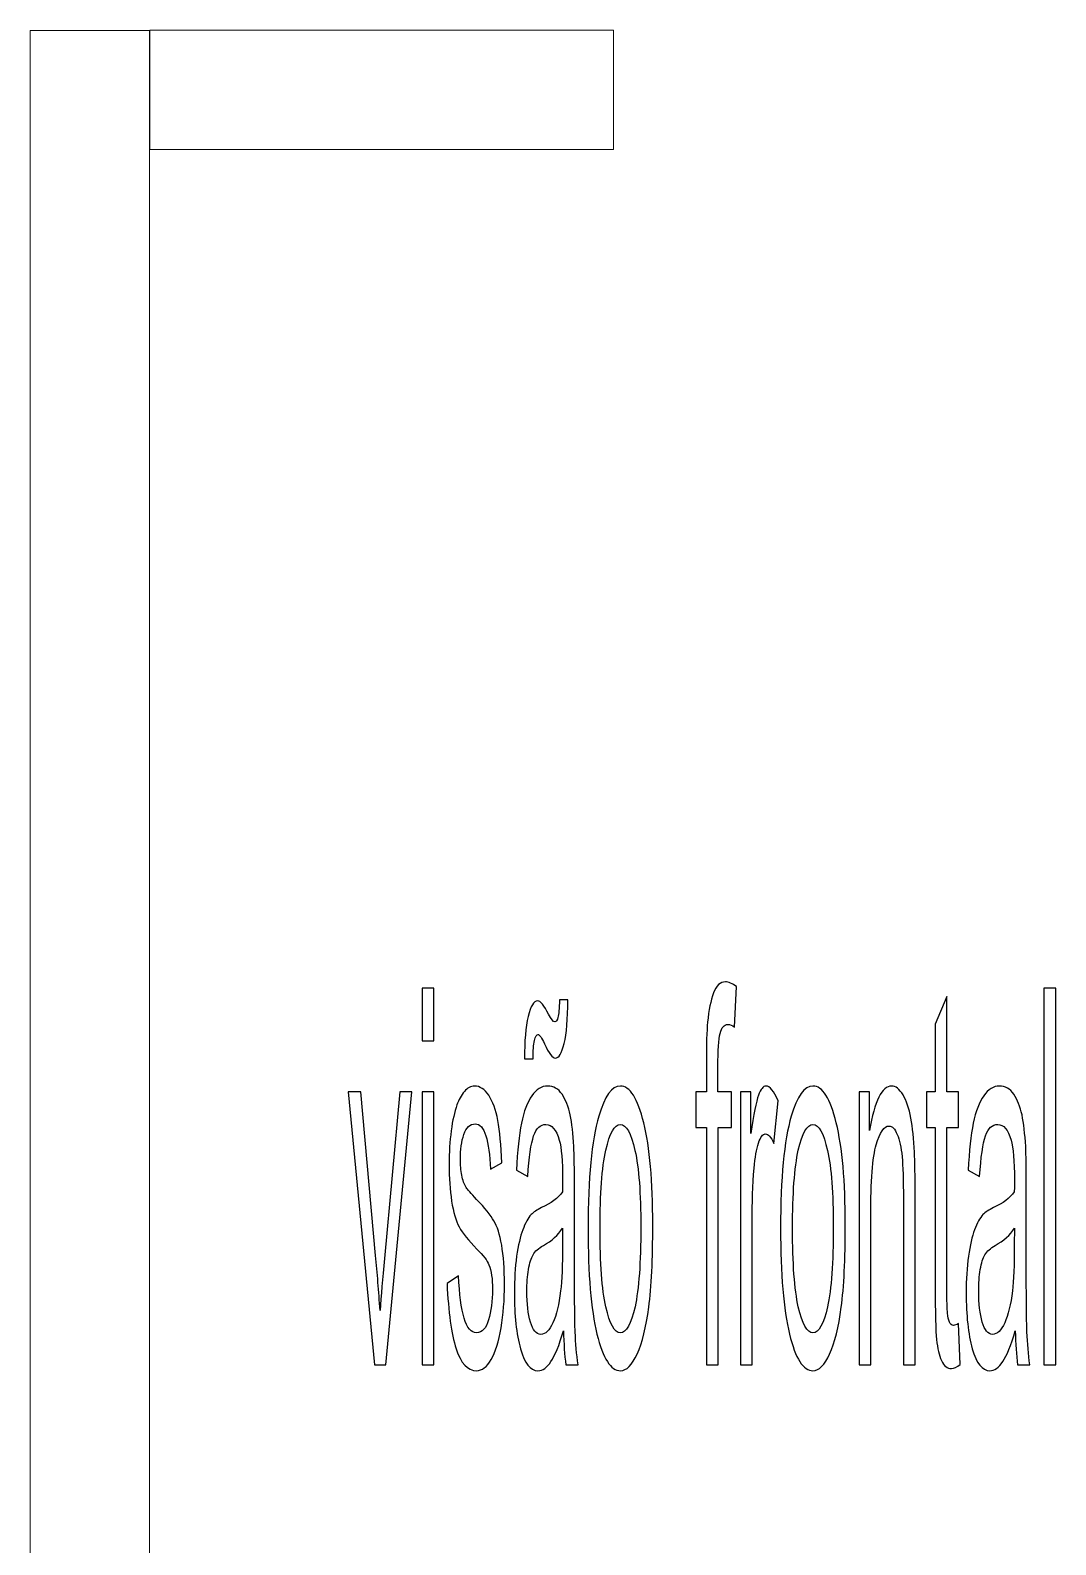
# Model space of a CAD drawing. Header units: millimetres. Extents: x -2444 to 3336, y -980 to 1690.
# Drawn here: x -1715 to -1637.6, y -823.3 to -709.1 of the extents above; entities that cross this region are included whole.
import ezdxf

# ---------------------------------------------------------------- set-up
doc = ezdxf.new("R2010")
doc.units = ezdxf.units.MM
doc.header["$MEASUREMENT"] = 0
doc.layers.add('Camada 1', color=7, linetype='Continuous')

msp = doc.modelspace()

# ---------------------------------------------------------------- linework, layer by layer
at = {"layer": 'Camada 1', "color": 250, "lineweight": 9}
for points in [[(-1715, -945), (-1715, -945), (-1715, -709.0683), (-1715, -709.0683), (-1715, -709.0683), (-1715, -709.0683), (-1706, -709.0683), (-1706, -709.0683), (-1706, -709.0683), (-1706, -709.0683), (-1706, -945), (-1706, -945), (-1706, -945), (-1706, -945), (-1715, -945), (-1715, -945)], [(-1705.9825, -709.0637), (-1705.9825, -709.0637), (-1670.9825, -709.0637), (-1670.9825, -709.0637), (-1670.9825, -709.0637), (-1670.9825, -709.0637), (-1670.9825, -718.0637), (-1670.9825, -718.0637), (-1670.9825, -718.0637), (-1670.9825, -718.0637), (-1705.9825, -718.0637), (-1705.9825, -718.0637), (-1705.9825, -718.0637), (-1705.9825, -718.0637), (-1705.9825, -709.0637), (-1705.9825, -709.0637)]]:
    msp.add_open_spline(points, degree=3, knots=[0, 0, 0, 0, 0.2, 0.2, 0.2, 0.2, 0.4, 0.4, 0.4, 0.4, 0.6, 0.6, 0.6, 0.6, 1, 1, 1, 1], dxfattribs=at)
at = {"layer": 'Camada 1', "color": 250}
for points, knots in [([(-1685.43, -785.3176), (-1685.43, -785.3176), (-1685.43, -781.3471), (-1685.43, -781.3471), (-1685.43, -781.3471), (-1685.43, -781.3471), (-1684.5452, -781.3471), (-1684.5452, -781.3471), (-1684.5452, -781.3471), (-1684.5452, -781.3471), (-1684.5452, -785.3176), (-1684.5452, -785.3176), (-1684.5452, -785.3176), (-1684.5452, -785.3176), (-1685.43, -785.3176), (-1685.43, -785.3176)], [0, 0, 0, 0, 0.2, 0.2, 0.2, 0.2, 0.4, 0.4, 0.4, 0.4, 0.6, 0.6, 0.6, 0.6, 1, 1, 1, 1]), ([(-1663.981, -809.7758), (-1663.981, -809.7758), (-1663.981, -791.8689), (-1663.981, -791.8689), (-1663.981, -791.8689), (-1663.981, -791.8689), (-1664.7652, -791.8689), (-1664.7652, -791.8689), (-1664.7652, -791.8689), (-1664.7652, -791.8689), (-1664.7652, -789.169), (-1664.7652, -789.169), (-1664.7652, -789.169), (-1664.7652, -789.169), (-1663.981, -789.169), (-1663.981, -789.169), (-1663.981, -789.169), (-1663.981, -789.169), (-1663.981, -786.9852), (-1663.981, -786.9852), (-1663.981, -786.9852), (-1663.981, -785.6021), (-1663.9509, -784.5764), (-1663.8888, -783.9081), (-1663.8888, -783.9081), (-1663.8034, -783.0081), (-1663.6559, -782.2735), (-1663.4414, -781.7111), (-1663.4414, -781.7111), (-1663.2286, -781.1486), (-1662.9287, -780.8706), (-1662.5433, -780.8706), (-1662.5433, -780.8706), (-1662.2936, -780.8706), (-1662.0188, -780.9897), (-1661.7171, -781.2214), (-1661.7171, -781.2214), (-1661.7171, -781.2214), (-1661.8495, -784.2786), (-1661.8495, -784.2786), (-1661.8495, -784.2786), (-1662.0339, -784.1529), (-1662.2065, -784.0867), (-1662.3707, -784.0867), (-1662.3707, -784.0867), (-1662.6388, -784.0867), (-1662.8281, -784.3117), (-1662.9404, -784.7617), (-1662.9404, -784.7617), (-1663.051, -785.2117), (-1663.1063, -786.0521), (-1663.1063, -787.283), (-1663.1063, -787.283), (-1663.1063, -787.283), (-1663.1063, -789.169), (-1663.1063, -789.169), (-1663.1063, -789.169), (-1663.1063, -789.169), (-1662.0908, -789.169), (-1662.0908, -789.169), (-1662.0908, -789.169), (-1662.0908, -789.169), (-1662.0908, -791.8689), (-1662.0908, -791.8689), (-1662.0908, -791.8689), (-1662.0908, -791.8689), (-1663.0962, -791.8689), (-1663.0962, -791.8689), (-1663.0962, -791.8689), (-1663.0962, -791.8689), (-1663.0962, -809.7758), (-1663.0962, -809.7758), (-1663.0962, -809.7758), (-1663.0962, -809.7758), (-1663.981, -809.7758), (-1663.981, -809.7758)], [0, 0, 0, 0, 0.05, 0.05, 0.05, 0.05, 0.1, 0.1, 0.1, 0.1, 0.15, 0.15, 0.15, 0.15, 0.2, 0.2, 0.2, 0.2, 0.25, 0.25, 0.25, 0.25, 0.3, 0.3, 0.3, 0.3, 0.35, 0.35, 0.35, 0.35, 0.4, 0.4, 0.4, 0.4, 0.45, 0.45, 0.45, 0.45, 0.5, 0.5, 0.5, 0.5, 0.55, 0.55, 0.55, 0.55, 0.6, 0.6, 0.6, 0.6, 0.65, 0.65, 0.65, 0.65, 0.7, 0.7, 0.7, 0.7, 0.75, 0.75, 0.75, 0.75, 0.8, 0.8, 0.8, 0.8, 0.85, 0.85, 0.85, 0.85, 0.9, 0.9, 0.9, 0.9, 1, 1, 1, 1]), ([(-1638.5021, -809.7758), (-1638.5021, -809.7758), (-1638.5021, -781.3471), (-1638.5021, -781.3471), (-1638.5021, -781.3471), (-1638.5021, -781.3471), (-1637.6173, -781.3471), (-1637.6173, -781.3471), (-1637.6173, -781.3471), (-1637.6173, -781.3471), (-1637.6173, -809.7758), (-1637.6173, -809.7758), (-1637.6173, -809.7758), (-1637.6173, -809.7758), (-1638.5021, -809.7758), (-1638.5021, -809.7758)], [0, 0, 0, 0, 0.2, 0.2, 0.2, 0.2, 0.4, 0.4, 0.4, 0.4, 0.6, 0.6, 0.6, 0.6, 1, 1, 1, 1]), ([(-1677.7066, -786.6675), (-1677.71, -785.3374), (-1677.6161, -784.2786), (-1677.4268, -783.4845), (-1677.4268, -783.4845), (-1677.2408, -782.6971), (-1677.0012, -782.3), (-1676.7096, -782.3), (-1676.7096, -782.3), (-1676.5068, -782.3), (-1676.2303, -782.6375), (-1675.8818, -783.3191), (-1675.8818, -783.3191), (-1675.6891, -783.6963), (-1675.5349, -783.8882), (-1675.421, -783.8882), (-1675.421, -783.8882), (-1675.3154, -783.8882), (-1675.235, -783.7757), (-1675.1797, -783.5507), (-1675.1797, -783.5507), (-1675.1244, -783.3323), (-1675.0858, -782.8823), (-1675.0624, -782.2206), (-1675.0624, -782.2206), (-1675.0624, -782.2206), (-1674.429, -782.2206), (-1674.429, -782.2206), (-1674.429, -782.2206), (-1674.439, -783.6897), (-1674.5329, -784.7882), (-1674.7105, -785.5227), (-1674.7105, -785.5227), (-1674.8881, -786.2573), (-1675.1127, -786.6278), (-1675.3875, -786.6278), (-1675.3875, -786.6278), (-1675.5919, -786.6278), (-1675.8634, -786.2639), (-1676.1985, -785.5426), (-1676.1985, -785.5426), (-1676.418, -785.0727), (-1676.5789, -784.8411), (-1676.6811, -784.8411), (-1676.6811, -784.8411), (-1676.7917, -784.8411), (-1676.8822, -784.9933), (-1676.9492, -785.3043), (-1676.9492, -785.3043), (-1677.0213, -785.6088), (-1677.0565, -786.0654), (-1677.0531, -786.6675), (-1677.0531, -786.6675), (-1677.0531, -786.6675), (-1677.7066, -786.6675), (-1677.7066, -786.6675)], [0, 0, 0, 0, 0.06666667, 0.06666667, 0.06666667, 0.06666667, 0.13333333, 0.13333333, 0.13333333, 0.13333333, 0.2, 0.2, 0.2, 0.2, 0.26666667, 0.26666667, 0.26666667, 0.26666667, 0.33333333, 0.33333333, 0.33333333, 0.33333333, 0.4, 0.4, 0.4, 0.4, 0.46666667, 0.46666667, 0.46666667, 0.46666667, 0.53333333, 0.53333333, 0.53333333, 0.53333333, 0.6, 0.6, 0.6, 0.6, 0.66666667, 0.66666667, 0.66666667, 0.66666667, 0.73333333, 0.73333333, 0.73333333, 0.73333333, 0.8, 0.8, 0.8, 0.8, 0.86666667, 0.86666667, 0.86666667, 0.86666667, 1, 1, 1, 1]), ([(-1644.9468, -806.659), (-1644.9468, -806.659), (-1644.8261, -809.7427), (-1644.8261, -809.7427), (-1644.8261, -809.7427), (-1645.0741, -809.9479), (-1645.297, -810.0537), (-1645.4914, -810.0537), (-1645.4914, -810.0537), (-1645.8114, -810.0537), (-1646.0594, -809.8552), (-1646.2371, -809.4515), (-1646.2371, -809.4515), (-1646.413, -809.0479), (-1646.537, -808.5251), (-1646.6091, -807.87), (-1646.6091, -807.87), (-1646.6811, -807.2148), (-1646.7163, -805.8384), (-1646.7163, -803.7407), (-1646.7163, -803.7407), (-1646.7163, -803.7407), (-1646.7163, -791.8689), (-1646.7163, -791.8689), (-1646.7163, -791.8689), (-1646.7163, -791.8689), (-1647.3698, -791.8689), (-1647.3698, -791.8689), (-1647.3698, -791.8689), (-1647.3698, -791.8689), (-1647.3698, -789.169), (-1647.3698, -789.169), (-1647.3698, -789.169), (-1647.3698, -789.169), (-1646.7163, -789.169), (-1646.7163, -789.169), (-1646.7163, -789.169), (-1646.7163, -789.169), (-1646.7163, -784.0735), (-1646.7163, -784.0735), (-1646.7163, -784.0735), (-1646.7163, -784.0735), (-1645.8315, -781.9758), (-1645.8315, -781.9758), (-1645.8315, -781.9758), (-1645.8315, -781.9758), (-1645.8315, -789.169), (-1645.8315, -789.169), (-1645.8315, -789.169), (-1645.8315, -789.169), (-1644.9468, -789.169), (-1644.9468, -789.169), (-1644.9468, -789.169), (-1644.9468, -789.169), (-1644.9468, -791.8689), (-1644.9468, -791.8689), (-1644.9468, -791.8689), (-1644.9468, -791.8689), (-1645.8315, -791.8689), (-1645.8315, -791.8689), (-1645.8315, -791.8689), (-1645.8315, -791.8689), (-1645.8315, -803.9392), (-1645.8315, -803.9392), (-1645.8315, -803.9392), (-1645.8315, -804.9384), (-1645.8165, -805.5803), (-1645.7846, -805.8649), (-1645.7846, -805.8649), (-1645.7545, -806.1494), (-1645.7042, -806.3744), (-1645.6338, -806.5465), (-1645.6338, -806.5465), (-1645.5634, -806.7119), (-1645.4629, -806.7979), (-1645.3322, -806.7979), (-1645.3322, -806.7979), (-1645.235, -806.7979), (-1645.106, -806.7516), (-1644.9468, -806.659)], [0, 0, 0, 0, 0.04761905, 0.04761905, 0.04761905, 0.04761905, 0.0952381, 0.0952381, 0.0952381, 0.0952381, 0.14285714, 0.14285714, 0.14285714, 0.14285714, 0.19047619, 0.19047619, 0.19047619, 0.19047619, 0.23809524, 0.23809524, 0.23809524, 0.23809524, 0.28571429, 0.28571429, 0.28571429, 0.28571429, 0.33333333, 0.33333333, 0.33333333, 0.33333333, 0.38095238, 0.38095238, 0.38095238, 0.38095238, 0.42857143, 0.42857143, 0.42857143, 0.42857143, 0.47619048, 0.47619048, 0.47619048, 0.47619048, 0.52380952, 0.52380952, 0.52380952, 0.52380952, 0.57142857, 0.57142857, 0.57142857, 0.57142857, 0.61904762, 0.61904762, 0.61904762, 0.61904762, 0.66666667, 0.66666667, 0.66666667, 0.66666667, 0.71428571, 0.71428571, 0.71428571, 0.71428571, 0.76190476, 0.76190476, 0.76190476, 0.76190476, 0.80952381, 0.80952381, 0.80952381, 0.80952381, 0.85714286, 0.85714286, 0.85714286, 0.85714286, 0.9047619, 0.9047619, 0.9047619, 0.9047619, 1, 1, 1, 1]), ([(-1689.031, -809.7758), (-1689.031, -809.7758), (-1691, -789.169), (-1691, -789.169), (-1691, -789.169), (-1691, -789.169), (-1690.0532, -789.169), (-1690.0532, -789.169), (-1690.0532, -789.169), (-1690.0532, -789.169), (-1688.9372, -801.5106), (-1688.9372, -801.5106), (-1688.9372, -801.5106), (-1688.8166, -802.8407), (-1688.7043, -804.2237), (-1688.6021, -805.6597), (-1688.6021, -805.6597), (-1688.5233, -804.5745), (-1688.4144, -803.2708), (-1688.272, -801.7422), (-1688.272, -801.7422), (-1688.272, -801.7422), (-1687.1124, -789.169), (-1687.1124, -789.169), (-1687.1124, -789.169), (-1687.1124, -789.169), (-1686.2041, -789.169), (-1686.2041, -789.169), (-1686.2041, -789.169), (-1686.2041, -789.169), (-1688.1798, -809.7758), (-1688.1798, -809.7758), (-1688.1798, -809.7758), (-1688.1798, -809.7758), (-1689.031, -809.7758), (-1689.031, -809.7758)], [0, 0, 0, 0, 0.1, 0.1, 0.1, 0.1, 0.2, 0.2, 0.2, 0.2, 0.3, 0.3, 0.3, 0.3, 0.4, 0.4, 0.4, 0.4, 0.5, 0.5, 0.5, 0.5, 0.6, 0.6, 0.6, 0.6, 0.7, 0.7, 0.7, 0.7, 0.8, 0.8, 0.8, 0.8, 1, 1, 1, 1]), ([(-1685.43, -809.7758), (-1685.43, -809.7758), (-1685.43, -789.169), (-1685.43, -789.169), (-1685.43, -789.169), (-1685.43, -789.169), (-1684.5452, -789.169), (-1684.5452, -789.169), (-1684.5452, -789.169), (-1684.5452, -789.169), (-1684.5452, -809.7758), (-1684.5452, -809.7758), (-1684.5452, -809.7758), (-1684.5452, -809.7758), (-1685.43, -809.7758), (-1685.43, -809.7758)], [0, 0, 0, 0, 0.2, 0.2, 0.2, 0.2, 0.4, 0.4, 0.4, 0.4, 0.6, 0.6, 0.6, 0.6, 1, 1, 1, 1]), ([(-1683.5481, -803.6215), (-1683.5481, -803.6215), (-1682.6734, -803.0657), (-1682.6734, -803.0657), (-1682.6734, -803.0657), (-1682.6248, -804.4487), (-1682.4874, -805.5075), (-1682.2629, -806.2487), (-1682.2629, -806.2487), (-1682.0383, -806.9832), (-1681.7233, -807.3538), (-1681.3211, -807.3538), (-1681.3211, -807.3538), (-1680.9139, -807.3538), (-1680.6123, -807.0295), (-1680.4146, -806.3744), (-1680.4146, -806.3744), (-1680.2185, -805.7259), (-1680.1197, -804.9583), (-1680.1197, -804.0781), (-1680.1197, -804.0781), (-1680.1197, -803.2907), (-1680.2085, -802.6686), (-1680.3844, -802.2186), (-1680.3844, -802.2186), (-1680.5084, -801.9076), (-1680.8101, -801.5172), (-1681.2893, -801.0341), (-1681.2893, -801.0341), (-1681.9361, -800.3922), (-1682.3835, -799.8363), (-1682.6349, -799.3665), (-1682.6349, -799.3665), (-1682.8846, -798.89), (-1683.0739, -798.2415), (-1683.2029, -797.4077), (-1683.2029, -797.4077), (-1683.332, -796.5805), (-1683.3973, -795.6607), (-1683.3973, -794.6549), (-1683.3973, -794.6549), (-1683.3973, -793.735), (-1683.3437, -792.888), (-1683.2381, -792.1071), (-1683.2381, -792.1071), (-1683.1309, -791.3263), (-1682.9868, -790.6777), (-1682.8041, -790.1616), (-1682.8041, -790.1616), (-1682.6667, -789.7645), (-1682.479, -789.427), (-1682.2428, -789.1491), (-1682.2428, -789.1491), (-1682.0048, -788.8712), (-1681.7518, -788.7322), (-1681.4803, -788.7322), (-1681.4803, -788.7322), (-1681.0715, -788.7322), (-1680.7129, -788.9638), (-1680.4045, -789.4337), (-1680.4045, -789.4337), (-1680.0945, -789.8969), (-1679.8666, -790.5322), (-1679.7192, -791.3263), (-1679.7192, -791.3263), (-1679.5734, -792.127), (-1679.4712, -793.1924), (-1679.4159, -794.5291), (-1679.4159, -794.5291), (-1679.4159, -794.5291), (-1680.2805, -795.0056), (-1680.2805, -795.0056), (-1680.2805, -795.0056), (-1680.3191, -793.9335), (-1680.433, -793.0931), (-1680.6207, -792.4909), (-1680.6207, -792.4909), (-1680.8084, -791.8887), (-1681.0731, -791.591), (-1681.4166, -791.591), (-1681.4166, -791.591), (-1681.8205, -791.591), (-1682.1104, -791.8557), (-1682.283, -792.3851), (-1682.283, -792.3851), (-1682.4556, -792.9145), (-1682.5427, -793.5365), (-1682.5427, -794.2446), (-1682.5427, -794.2446), (-1682.5427, -794.6946), (-1682.5075, -795.1048), (-1682.4355, -795.4688), (-1682.4355, -795.4688), (-1682.3634, -795.8394), (-1682.2511, -796.1504), (-1682.097, -796.3952), (-1682.097, -796.3952), (-1682.0082, -796.5276), (-1681.7501, -796.8254), (-1681.3178, -797.2886), (-1681.3178, -797.2886), (-1680.6944, -797.9437), (-1680.2587, -798.4864), (-1680.0107, -798.9033), (-1680.0107, -798.9033), (-1679.7627, -799.3202), (-1679.5683, -799.9356), (-1679.4276, -800.7297), (-1679.4276, -800.7297), (-1679.2852, -801.5304), (-1679.2148, -802.523), (-1679.2148, -803.7142), (-1679.2148, -803.7142), (-1679.2148, -804.8722), (-1679.3002, -805.9641), (-1679.4728, -806.9898), (-1679.4728, -806.9898), (-1679.6454, -808.0155), (-1679.8934, -808.8096), (-1680.2169, -809.3721), (-1680.2169, -809.3721), (-1680.5419, -809.9346), (-1680.9089, -810.2126), (-1681.3178, -810.2126), (-1681.3178, -810.2126), (-1681.9948, -810.2126), (-1682.5125, -809.6567), (-1682.8678, -808.5516), (-1682.8678, -808.5516), (-1683.2231, -807.4398), (-1683.4493, -805.7987), (-1683.5481, -803.6215)], [0, 0, 0, 0, 0.02941176, 0.02941176, 0.02941176, 0.02941176, 0.05882353, 0.05882353, 0.05882353, 0.05882353, 0.08823529, 0.08823529, 0.08823529, 0.08823529, 0.11764706, 0.11764706, 0.11764706, 0.11764706, 0.14705882, 0.14705882, 0.14705882, 0.14705882, 0.17647059, 0.17647059, 0.17647059, 0.17647059, 0.20588235, 0.20588235, 0.20588235, 0.20588235, 0.23529412, 0.23529412, 0.23529412, 0.23529412, 0.26470588, 0.26470588, 0.26470588, 0.26470588, 0.29411765, 0.29411765, 0.29411765, 0.29411765, 0.32352941, 0.32352941, 0.32352941, 0.32352941, 0.35294118, 0.35294118, 0.35294118, 0.35294118, 0.38235294, 0.38235294, 0.38235294, 0.38235294, 0.41176471, 0.41176471, 0.41176471, 0.41176471, 0.44117647, 0.44117647, 0.44117647, 0.44117647, 0.47058824, 0.47058824, 0.47058824, 0.47058824, 0.5, 0.5, 0.5, 0.5, 0.52941176, 0.52941176, 0.52941176, 0.52941176, 0.55882353, 0.55882353, 0.55882353, 0.55882353, 0.58823529, 0.58823529, 0.58823529, 0.58823529, 0.61764706, 0.61764706, 0.61764706, 0.61764706, 0.64705882, 0.64705882, 0.64705882, 0.64705882, 0.67647059, 0.67647059, 0.67647059, 0.67647059, 0.70588235, 0.70588235, 0.70588235, 0.70588235, 0.73529412, 0.73529412, 0.73529412, 0.73529412, 0.76470588, 0.76470588, 0.76470588, 0.76470588, 0.79411765, 0.79411765, 0.79411765, 0.79411765, 0.82352941, 0.82352941, 0.82352941, 0.82352941, 0.85294118, 0.85294118, 0.85294118, 0.85294118, 0.88235294, 0.88235294, 0.88235294, 0.88235294, 0.91176471, 0.91176471, 0.91176471, 0.91176471, 0.94117647, 0.94117647, 0.94117647, 0.94117647, 1, 1, 1, 1]), ([(-1674.7608, -807.195), (-1675.0892, -808.3001), (-1675.4059, -809.0743), (-1675.7092, -809.531), (-1675.7092, -809.531), (-1676.0125, -809.9876), (-1676.3376, -810.2126), (-1676.6861, -810.2126), (-1676.6861, -810.2126), (-1677.2592, -810.2126), (-1677.6999, -809.6633), (-1678.0083, -808.5582), (-1678.0083, -808.5582), (-1678.3166, -807.4597), (-1678.4708, -806.0502), (-1678.4708, -804.3362), (-1678.4708, -804.3362), (-1678.4708, -803.3304), (-1678.4121, -802.4105), (-1678.2965, -801.5767), (-1678.2965, -801.5767), (-1678.1792, -800.7429), (-1678.0267, -800.0812), (-1677.839, -799.5783), (-1677.839, -799.5783), (-1677.6497, -799.0753), (-1677.4385, -798.6915), (-1677.2023, -798.4334), (-1677.2023, -798.4334), (-1677.028, -798.2548), (-1676.7649, -798.0827), (-1676.4147, -797.9107), (-1676.4147, -797.9107), (-1675.7008, -797.5798), (-1675.173, -797.1761), (-1674.8362, -796.7129), (-1674.8362, -796.7129), (-1674.8328, -796.2364), (-1674.8311, -795.932), (-1674.8311, -795.8063), (-1674.8311, -795.8063), (-1674.8311, -794.3902), (-1674.9149, -793.3909), (-1675.0825, -792.8086), (-1675.0825, -792.8086), (-1675.3087, -792.0211), (-1675.6455, -791.6307), (-1676.0913, -791.6307), (-1676.0913, -791.6307), (-1676.5085, -791.6307), (-1676.8168, -791.9218), (-1677.0146, -792.4976), (-1677.0146, -792.4976), (-1677.214, -793.0733), (-1677.3598, -794.0924), (-1677.4553, -795.5614), (-1677.4553, -795.5614), (-1677.4553, -795.5614), (-1678.32, -795.085), (-1678.32, -795.085), (-1678.32, -795.085), (-1678.2412, -793.6225), (-1678.1122, -792.438), (-1677.9312, -791.538), (-1677.9312, -791.538), (-1677.7502, -790.638), (-1677.4888, -789.9498), (-1677.147, -789.4601), (-1677.147, -789.4601), (-1676.8068, -788.977), (-1676.4096, -788.7322), (-1675.9605, -788.7322), (-1675.9605, -788.7322), (-1675.5148, -788.7322), (-1675.1512, -788.9373), (-1674.8714, -789.3542), (-1674.8714, -789.3542), (-1674.5932, -789.7711), (-1674.3871, -790.2873), (-1674.2564, -790.916), (-1674.2564, -790.916), (-1674.1257, -791.5446), (-1674.0335, -792.3387), (-1673.9799, -793.2983), (-1673.9799, -793.2983), (-1673.9514, -793.8938), (-1673.9363, -794.9659), (-1673.9363, -796.5077), (-1673.9363, -796.5077), (-1673.9363, -796.5077), (-1673.9363, -801.14), (-1673.9363, -801.14), (-1673.9363, -801.14), (-1673.9363, -804.3759), (-1673.9179, -806.4207), (-1673.881, -807.2876), (-1673.881, -807.2876), (-1673.8458, -808.1545), (-1673.7721, -808.9817), (-1673.6649, -809.7758), (-1673.6649, -809.7758), (-1673.6649, -809.7758), (-1674.5898, -809.7758), (-1674.5898, -809.7758), (-1674.5898, -809.7758), (-1674.6787, -809.0413), (-1674.7356, -808.181), (-1674.7608, -807.195)], [0, 0, 0, 0, 0.03571429, 0.03571429, 0.03571429, 0.03571429, 0.07142857, 0.07142857, 0.07142857, 0.07142857, 0.10714286, 0.10714286, 0.10714286, 0.10714286, 0.14285714, 0.14285714, 0.14285714, 0.14285714, 0.17857143, 0.17857143, 0.17857143, 0.17857143, 0.21428571, 0.21428571, 0.21428571, 0.21428571, 0.25, 0.25, 0.25, 0.25, 0.28571429, 0.28571429, 0.28571429, 0.28571429, 0.32142857, 0.32142857, 0.32142857, 0.32142857, 0.35714286, 0.35714286, 0.35714286, 0.35714286, 0.39285714, 0.39285714, 0.39285714, 0.39285714, 0.42857143, 0.42857143, 0.42857143, 0.42857143, 0.46428571, 0.46428571, 0.46428571, 0.46428571, 0.5, 0.5, 0.5, 0.5, 0.53571429, 0.53571429, 0.53571429, 0.53571429, 0.57142857, 0.57142857, 0.57142857, 0.57142857, 0.60714286, 0.60714286, 0.60714286, 0.60714286, 0.64285714, 0.64285714, 0.64285714, 0.64285714, 0.67857143, 0.67857143, 0.67857143, 0.67857143, 0.71428571, 0.71428571, 0.71428571, 0.71428571, 0.75, 0.75, 0.75, 0.75, 0.78571429, 0.78571429, 0.78571429, 0.78571429, 0.82142857, 0.82142857, 0.82142857, 0.82142857, 0.85714286, 0.85714286, 0.85714286, 0.85714286, 0.89285714, 0.89285714, 0.89285714, 0.89285714, 0.92857143, 0.92857143, 0.92857143, 0.92857143, 1, 1, 1, 1]), ([(-1672.9091, -799.4724), (-1672.9091, -795.6673), (-1672.641, -792.8483), (-1672.1031, -791.0152), (-1672.1031, -791.0152), (-1671.6557, -789.4932), (-1671.1077, -788.7322), (-1670.4626, -788.7322), (-1670.4626, -788.7322), (-1669.7471, -788.7322), (-1669.1606, -789.6587), (-1668.7048, -791.5115), (-1668.7048, -791.5115), (-1668.2507, -793.3578), (-1668.0228, -795.9188), (-1668.0228, -799.1812), (-1668.0228, -799.1812), (-1668.0228, -801.8282), (-1668.1233, -803.9061), (-1668.3244, -805.4215), (-1668.3244, -805.4215), (-1668.5255, -806.9369), (-1668.8187, -808.1148), (-1669.2041, -808.9552), (-1669.2041, -808.9552), (-1669.5879, -809.7957), (-1670.0085, -810.2126), (-1670.4626, -810.2126), (-1670.4626, -810.2126), (-1671.1932, -810.2126), (-1671.783, -809.2927), (-1672.2338, -807.4464), (-1672.2338, -807.4464), (-1672.6846, -805.6002), (-1672.9091, -802.9399), (-1672.9091, -799.4724)], [0, 0, 0, 0, 0.1, 0.1, 0.1, 0.1, 0.2, 0.2, 0.2, 0.2, 0.3, 0.3, 0.3, 0.3, 0.4, 0.4, 0.4, 0.4, 0.5, 0.5, 0.5, 0.5, 0.6, 0.6, 0.6, 0.6, 0.7, 0.7, 0.7, 0.7, 0.8, 0.8, 0.8, 0.8, 1, 1, 1, 1]), ([(-1661.4088, -809.7758), (-1661.4088, -809.7758), (-1661.4088, -789.169), (-1661.4088, -789.169), (-1661.4088, -789.169), (-1661.4088, -789.169), (-1660.6145, -789.169), (-1660.6145, -789.169), (-1660.6145, -789.169), (-1660.6145, -789.169), (-1660.6145, -792.3255), (-1660.6145, -792.3255), (-1660.6145, -792.3255), (-1660.4118, -790.863), (-1660.2241, -789.8969), (-1660.0515, -789.4337), (-1660.0515, -789.4337), (-1659.8789, -788.9638), (-1659.6895, -788.7322), (-1659.4834, -788.7322), (-1659.4834, -788.7322), (-1659.1852, -788.7322), (-1658.8819, -789.1028), (-1658.5735, -789.8373), (-1658.5735, -789.8373), (-1658.5735, -789.8373), (-1658.8886, -793.06), (-1658.8886, -793.06), (-1658.8886, -793.06), (-1659.1031, -792.5836), (-1659.3176, -792.3453), (-1659.532, -792.3453), (-1659.532, -792.3453), (-1659.7247, -792.3453), (-1659.8973, -792.577), (-1660.0498, -793.0336), (-1660.0498, -793.0336), (-1660.2023, -793.4902), (-1660.3112, -794.1255), (-1660.3766, -794.9394), (-1660.3766, -794.9394), (-1660.4754, -796.1769), (-1660.5241, -797.5335), (-1660.5241, -799.0092), (-1660.5241, -799.0092), (-1660.5241, -799.0092), (-1660.5241, -809.7758), (-1660.5241, -809.7758), (-1660.5241, -809.7758), (-1660.5241, -809.7758), (-1661.4088, -809.7758), (-1661.4088, -809.7758)], [0, 0, 0, 0, 0.07142857, 0.07142857, 0.07142857, 0.07142857, 0.14285714, 0.14285714, 0.14285714, 0.14285714, 0.21428571, 0.21428571, 0.21428571, 0.21428571, 0.28571429, 0.28571429, 0.28571429, 0.28571429, 0.35714286, 0.35714286, 0.35714286, 0.35714286, 0.42857143, 0.42857143, 0.42857143, 0.42857143, 0.5, 0.5, 0.5, 0.5, 0.57142857, 0.57142857, 0.57142857, 0.57142857, 0.64285714, 0.64285714, 0.64285714, 0.64285714, 0.71428571, 0.71428571, 0.71428571, 0.71428571, 0.78571429, 0.78571429, 0.78571429, 0.78571429, 0.85714286, 0.85714286, 0.85714286, 0.85714286, 1, 1, 1, 1]), ([(-1658.3825, -799.4724), (-1658.3825, -795.6673), (-1658.1144, -792.8483), (-1657.5765, -791.0152), (-1657.5765, -791.0152), (-1657.1291, -789.4932), (-1656.5811, -788.7322), (-1655.936, -788.7322), (-1655.936, -788.7322), (-1655.2205, -788.7322), (-1654.634, -789.6587), (-1654.1782, -791.5115), (-1654.1782, -791.5115), (-1653.7241, -793.3578), (-1653.4962, -795.9188), (-1653.4962, -799.1812), (-1653.4962, -799.1812), (-1653.4962, -801.8282), (-1653.5967, -803.9061), (-1653.7978, -805.4215), (-1653.7978, -805.4215), (-1653.9989, -806.9369), (-1654.2921, -808.1148), (-1654.6775, -808.9552), (-1654.6775, -808.9552), (-1655.0613, -809.7957), (-1655.4819, -810.2126), (-1655.936, -810.2126), (-1655.936, -810.2126), (-1656.6666, -810.2126), (-1657.2564, -809.2927), (-1657.7072, -807.4464), (-1657.7072, -807.4464), (-1658.158, -805.6002), (-1658.3825, -802.9399), (-1658.3825, -799.4724)], [0, 0, 0, 0, 0.1, 0.1, 0.1, 0.1, 0.2, 0.2, 0.2, 0.2, 0.3, 0.3, 0.3, 0.3, 0.4, 0.4, 0.4, 0.4, 0.5, 0.5, 0.5, 0.5, 0.6, 0.6, 0.6, 0.6, 0.7, 0.7, 0.7, 0.7, 0.8, 0.8, 0.8, 0.8, 1, 1, 1, 1]), ([(-1652.4589, -809.7758), (-1652.4589, -809.7758), (-1652.4589, -789.169), (-1652.4589, -789.169), (-1652.4589, -789.169), (-1652.4589, -789.169), (-1651.6646, -789.169), (-1651.6646, -789.169), (-1651.6646, -789.169), (-1651.6646, -789.169), (-1651.6646, -792.0939), (-1651.6646, -792.0939), (-1651.6646, -792.0939), (-1651.2826, -789.8506), (-1650.7296, -788.7322), (-1650.0074, -788.7322), (-1650.0074, -788.7322), (-1649.6923, -788.7322), (-1649.4041, -788.9572), (-1649.141, -789.4006), (-1649.141, -789.4006), (-1648.8779, -789.8439), (-1648.6802, -790.4329), (-1648.5495, -791.1542), (-1648.5495, -791.1542), (-1648.4188, -791.8755), (-1648.3267, -792.7358), (-1648.2747, -793.7284), (-1648.2747, -793.7284), (-1648.2429, -794.3769), (-1648.2261, -795.5085), (-1648.2261, -797.1232), (-1648.2261, -797.1232), (-1648.2261, -797.1232), (-1648.2261, -809.7758), (-1648.2261, -809.7758), (-1648.2261, -809.7758), (-1648.2261, -809.7758), (-1649.1109, -809.7758), (-1649.1109, -809.7758), (-1649.1109, -809.7758), (-1649.1109, -809.7758), (-1649.1109, -797.2555), (-1649.1109, -797.2555), (-1649.1109, -797.2555), (-1649.1109, -795.8328), (-1649.1444, -794.7673), (-1649.2131, -794.0659), (-1649.2131, -794.0659), (-1649.2818, -793.3644), (-1649.4041, -792.802), (-1649.5784, -792.3784), (-1649.5784, -792.3784), (-1649.7527, -791.9615), (-1649.9588, -791.7498), (-1650.1934, -791.7498), (-1650.1934, -791.7498), (-1650.5687, -791.7498), (-1650.8921, -792.2196), (-1651.1653, -793.1659), (-1651.1653, -793.1659), (-1651.4384, -794.1056), (-1651.5741, -795.8989), (-1651.5741, -798.5327), (-1651.5741, -798.5327), (-1651.5741, -798.5327), (-1651.5741, -809.7758), (-1651.5741, -809.7758), (-1651.5741, -809.7758), (-1651.5741, -809.7758), (-1652.4589, -809.7758), (-1652.4589, -809.7758)], [0, 0, 0, 0, 0.05263158, 0.05263158, 0.05263158, 0.05263158, 0.10526316, 0.10526316, 0.10526316, 0.10526316, 0.15789474, 0.15789474, 0.15789474, 0.15789474, 0.21052632, 0.21052632, 0.21052632, 0.21052632, 0.26315789, 0.26315789, 0.26315789, 0.26315789, 0.31578947, 0.31578947, 0.31578947, 0.31578947, 0.36842105, 0.36842105, 0.36842105, 0.36842105, 0.42105263, 0.42105263, 0.42105263, 0.42105263, 0.47368421, 0.47368421, 0.47368421, 0.47368421, 0.52631579, 0.52631579, 0.52631579, 0.52631579, 0.57894737, 0.57894737, 0.57894737, 0.57894737, 0.63157895, 0.63157895, 0.63157895, 0.63157895, 0.68421053, 0.68421053, 0.68421053, 0.68421053, 0.73684211, 0.73684211, 0.73684211, 0.73684211, 0.78947368, 0.78947368, 0.78947368, 0.78947368, 0.84210526, 0.84210526, 0.84210526, 0.84210526, 0.89473684, 0.89473684, 0.89473684, 0.89473684, 1, 1, 1, 1]), ([(-1640.6654, -807.195), (-1640.9938, -808.3001), (-1641.3105, -809.0743), (-1641.6138, -809.531), (-1641.6138, -809.531), (-1641.9171, -809.9876), (-1642.2422, -810.2126), (-1642.5907, -810.2126), (-1642.5907, -810.2126), (-1643.1638, -810.2126), (-1643.6046, -809.6633), (-1643.9129, -808.5582), (-1643.9129, -808.5582), (-1644.2212, -807.4597), (-1644.3754, -806.0502), (-1644.3754, -804.3362), (-1644.3754, -804.3362), (-1644.3754, -803.3304), (-1644.3167, -802.4105), (-1644.2011, -801.5767), (-1644.2011, -801.5767), (-1644.0838, -800.7429), (-1643.9313, -800.0812), (-1643.7436, -799.5783), (-1643.7436, -799.5783), (-1643.5543, -799.0753), (-1643.3431, -798.6915), (-1643.1069, -798.4334), (-1643.1069, -798.4334), (-1642.9326, -798.2548), (-1642.6695, -798.0827), (-1642.3193, -797.9107), (-1642.3193, -797.9107), (-1641.6054, -797.5798), (-1641.0776, -797.1761), (-1640.7408, -796.7129), (-1640.7408, -796.7129), (-1640.7374, -796.2364), (-1640.7357, -795.932), (-1640.7357, -795.8063), (-1640.7357, -795.8063), (-1640.7357, -794.3902), (-1640.8195, -793.3909), (-1640.9871, -792.8086), (-1640.9871, -792.8086), (-1641.2133, -792.0211), (-1641.5501, -791.6307), (-1641.9959, -791.6307), (-1641.9959, -791.6307), (-1642.4131, -791.6307), (-1642.7215, -791.9218), (-1642.9192, -792.4976), (-1642.9192, -792.4976), (-1643.1186, -793.0733), (-1643.2644, -794.0924), (-1643.3599, -795.5614), (-1643.3599, -795.5614), (-1643.3599, -795.5614), (-1644.2246, -795.085), (-1644.2246, -795.085), (-1644.2246, -795.085), (-1644.1458, -793.6225), (-1644.0168, -792.438), (-1643.8358, -791.538), (-1643.8358, -791.538), (-1643.6548, -790.638), (-1643.3934, -789.9498), (-1643.0516, -789.4601), (-1643.0516, -789.4601), (-1642.7114, -788.977), (-1642.3143, -788.7322), (-1641.8652, -788.7322), (-1641.8652, -788.7322), (-1641.4194, -788.7322), (-1641.0558, -788.9373), (-1640.776, -789.3542), (-1640.776, -789.3542), (-1640.4978, -789.7711), (-1640.2917, -790.2873), (-1640.161, -790.916), (-1640.161, -790.916), (-1640.0303, -791.5446), (-1639.9381, -792.3387), (-1639.8845, -793.2983), (-1639.8845, -793.2983), (-1639.856, -793.8938), (-1639.8409, -794.9659), (-1639.8409, -796.5077), (-1639.8409, -796.5077), (-1639.8409, -796.5077), (-1639.8409, -801.14), (-1639.8409, -801.14), (-1639.8409, -801.14), (-1639.8409, -804.3759), (-1639.8225, -806.4207), (-1639.7856, -807.2876), (-1639.7856, -807.2876), (-1639.7504, -808.1545), (-1639.6767, -808.9817), (-1639.5695, -809.7758), (-1639.5695, -809.7758), (-1639.5695, -809.7758), (-1640.4944, -809.7758), (-1640.4944, -809.7758), (-1640.4944, -809.7758), (-1640.5833, -809.0413), (-1640.6402, -808.181), (-1640.6654, -807.195)], [0, 0, 0, 0, 0.03571429, 0.03571429, 0.03571429, 0.03571429, 0.07142857, 0.07142857, 0.07142857, 0.07142857, 0.10714286, 0.10714286, 0.10714286, 0.10714286, 0.14285714, 0.14285714, 0.14285714, 0.14285714, 0.17857143, 0.17857143, 0.17857143, 0.17857143, 0.21428571, 0.21428571, 0.21428571, 0.21428571, 0.25, 0.25, 0.25, 0.25, 0.28571429, 0.28571429, 0.28571429, 0.28571429, 0.32142857, 0.32142857, 0.32142857, 0.32142857, 0.35714286, 0.35714286, 0.35714286, 0.35714286, 0.39285714, 0.39285714, 0.39285714, 0.39285714, 0.42857143, 0.42857143, 0.42857143, 0.42857143, 0.46428571, 0.46428571, 0.46428571, 0.46428571, 0.5, 0.5, 0.5, 0.5, 0.53571429, 0.53571429, 0.53571429, 0.53571429, 0.57142857, 0.57142857, 0.57142857, 0.57142857, 0.60714286, 0.60714286, 0.60714286, 0.60714286, 0.64285714, 0.64285714, 0.64285714, 0.64285714, 0.67857143, 0.67857143, 0.67857143, 0.67857143, 0.71428571, 0.71428571, 0.71428571, 0.71428571, 0.75, 0.75, 0.75, 0.75, 0.78571429, 0.78571429, 0.78571429, 0.78571429, 0.82142857, 0.82142857, 0.82142857, 0.82142857, 0.85714286, 0.85714286, 0.85714286, 0.85714286, 0.89285714, 0.89285714, 0.89285714, 0.89285714, 0.92857143, 0.92857143, 0.92857143, 0.92857143, 1, 1, 1, 1]), ([(-1672.0042, -799.479), (-1672.0042, -802.1128), (-1671.8585, -804.0848), (-1671.5669, -805.3884), (-1671.5669, -805.3884), (-1671.2736, -806.6987), (-1670.9066, -807.3538), (-1670.4626, -807.3538), (-1670.4626, -807.3538), (-1670.0236, -807.3538), (-1669.6583, -806.6987), (-1669.365, -805.3818), (-1669.365, -805.3818), (-1669.0734, -804.0649), (-1668.9277, -802.0598), (-1668.9277, -799.3665), (-1668.9277, -799.3665), (-1668.9277, -796.8254), (-1669.0751, -794.8997), (-1669.3684, -793.5961), (-1669.3684, -793.5961), (-1669.6616, -792.2858), (-1670.0269, -791.6307), (-1670.4626, -791.6307), (-1670.4626, -791.6307), (-1670.9066, -791.6307), (-1671.2736, -792.2792), (-1671.5669, -793.5828), (-1671.5669, -793.5828), (-1671.8585, -794.8865), (-1672.0042, -796.8519), (-1672.0042, -799.479)], [0, 0, 0, 0, 0.11111111, 0.11111111, 0.11111111, 0.11111111, 0.22222222, 0.22222222, 0.22222222, 0.22222222, 0.33333333, 0.33333333, 0.33333333, 0.33333333, 0.44444444, 0.44444444, 0.44444444, 0.44444444, 0.55555556, 0.55555556, 0.55555556, 0.55555556, 0.66666667, 0.66666667, 0.66666667, 0.66666667, 0.77777778, 0.77777778, 0.77777778, 0.77777778, 1, 1, 1, 1]), ([(-1657.4776, -799.479), (-1657.4776, -802.1128), (-1657.3319, -804.0848), (-1657.0403, -805.3884), (-1657.0403, -805.3884), (-1656.747, -806.6987), (-1656.38, -807.3538), (-1655.936, -807.3538), (-1655.936, -807.3538), (-1655.497, -807.3538), (-1655.1317, -806.6987), (-1654.8384, -805.3818), (-1654.8384, -805.3818), (-1654.5468, -804.0649), (-1654.4011, -802.0598), (-1654.4011, -799.3665), (-1654.4011, -799.3665), (-1654.4011, -796.8254), (-1654.5485, -794.8997), (-1654.8418, -793.5961), (-1654.8418, -793.5961), (-1655.135, -792.2858), (-1655.5003, -791.6307), (-1655.936, -791.6307), (-1655.936, -791.6307), (-1656.38, -791.6307), (-1656.747, -792.2792), (-1657.0403, -793.5828), (-1657.0403, -793.5828), (-1657.3319, -794.8865), (-1657.4776, -796.8519), (-1657.4776, -799.479)], [0, 0, 0, 0, 0.11111111, 0.11111111, 0.11111111, 0.11111111, 0.22222222, 0.22222222, 0.22222222, 0.22222222, 0.33333333, 0.33333333, 0.33333333, 0.33333333, 0.44444444, 0.44444444, 0.44444444, 0.44444444, 0.55555556, 0.55555556, 0.55555556, 0.55555556, 0.66666667, 0.66666667, 0.66666667, 0.66666667, 0.77777778, 0.77777778, 0.77777778, 0.77777778, 1, 1, 1, 1]), ([(-1674.8311, -799.4525), (-1675.1529, -799.9687), (-1675.6355, -800.4054), (-1676.279, -800.7628), (-1676.279, -800.7628), (-1676.6443, -800.9679), (-1676.9023, -801.1995), (-1677.0531, -801.4576), (-1677.0531, -801.4576), (-1677.2039, -801.7157), (-1677.3195, -802.0929), (-1677.4017, -802.5826), (-1677.4017, -802.5826), (-1677.4838, -803.0789), (-1677.5257, -803.6282), (-1677.5257, -804.237), (-1677.5257, -804.237), (-1677.5257, -805.1568), (-1677.4368, -805.931), (-1677.2576, -806.5465), (-1677.2576, -806.5465), (-1677.0783, -807.1619), (-1676.8168, -807.4729), (-1676.4733, -807.4729), (-1676.4733, -807.4729), (-1676.1331, -807.4729), (-1675.8299, -807.1817), (-1675.5634, -806.5928), (-1675.5634, -806.5928), (-1675.2986, -806.0105), (-1675.1026, -805.2097), (-1674.9786, -804.1973), (-1674.9786, -804.1973), (-1674.8831, -803.4098), (-1674.8362, -802.2517), (-1674.8362, -800.7231), (-1674.8362, -800.7231), (-1674.8362, -800.7231), (-1674.8311, -799.4525), (-1674.8311, -799.4525)], [0, 0, 0, 0, 0.09090909, 0.09090909, 0.09090909, 0.09090909, 0.18181818, 0.18181818, 0.18181818, 0.18181818, 0.27272727, 0.27272727, 0.27272727, 0.27272727, 0.36363636, 0.36363636, 0.36363636, 0.36363636, 0.45454545, 0.45454545, 0.45454545, 0.45454545, 0.54545455, 0.54545455, 0.54545455, 0.54545455, 0.63636364, 0.63636364, 0.63636364, 0.63636364, 0.72727273, 0.72727273, 0.72727273, 0.72727273, 0.81818182, 0.81818182, 0.81818182, 0.81818182, 1, 1, 1, 1]), ([(-1640.7357, -799.4525), (-1641.0575, -799.9687), (-1641.5401, -800.4054), (-1642.1836, -800.7628), (-1642.1836, -800.7628), (-1642.5489, -800.9679), (-1642.8069, -801.1995), (-1642.9577, -801.4576), (-1642.9577, -801.4576), (-1643.1085, -801.7157), (-1643.2242, -802.0929), (-1643.3063, -802.5826), (-1643.3063, -802.5826), (-1643.3884, -803.0789), (-1643.4303, -803.6282), (-1643.4303, -804.237), (-1643.4303, -804.237), (-1643.4303, -805.1568), (-1643.3415, -805.931), (-1643.1622, -806.5465), (-1643.1622, -806.5465), (-1642.9829, -807.1619), (-1642.7215, -807.4729), (-1642.3779, -807.4729), (-1642.3779, -807.4729), (-1642.0378, -807.4729), (-1641.7345, -807.1817), (-1641.468, -806.5928), (-1641.468, -806.5928), (-1641.2033, -806.0105), (-1641.0072, -805.2097), (-1640.8832, -804.1973), (-1640.8832, -804.1973), (-1640.7877, -803.4098), (-1640.7408, -802.2517), (-1640.7408, -800.7231), (-1640.7408, -800.7231), (-1640.7408, -800.7231), (-1640.7357, -799.4525), (-1640.7357, -799.4525)], [0, 0, 0, 0, 0.09090909, 0.09090909, 0.09090909, 0.09090909, 0.18181818, 0.18181818, 0.18181818, 0.18181818, 0.27272727, 0.27272727, 0.27272727, 0.27272727, 0.36363636, 0.36363636, 0.36363636, 0.36363636, 0.45454545, 0.45454545, 0.45454545, 0.45454545, 0.54545455, 0.54545455, 0.54545455, 0.54545455, 0.63636364, 0.63636364, 0.63636364, 0.63636364, 0.72727273, 0.72727273, 0.72727273, 0.72727273, 0.81818182, 0.81818182, 0.81818182, 0.81818182, 1, 1, 1, 1])]:
    msp.add_open_spline(points, degree=3, knots=knots, dxfattribs=at)

doc.saveas('drawing.dxf')
